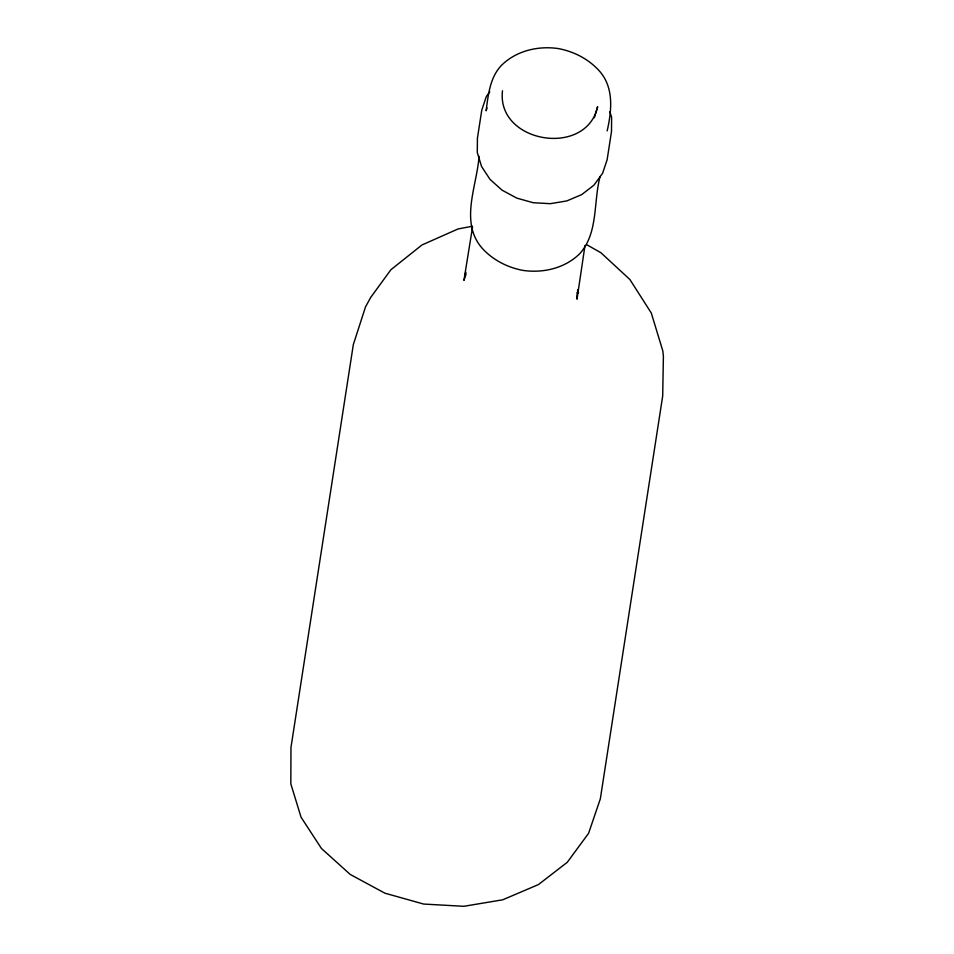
<?xml version="1.0" encoding="UTF-8"?>
<svg xmlns="http://www.w3.org/2000/svg" width="954" height="954" viewBox="0 0 954 954"><rect width="100%" height="100%" fill="white"/><g stroke="black" fill="none" stroke-linecap="round" stroke-linejoin="round"><path stroke-width="1.43" d="M502.484 90.821C496.366 143.076 586.4 157.935 597.633 106.633L594.33 117.771M577.075 292.294L577.015 299.21L584.993 245.44M479.039 156.396C476.94 186.34 459.172 222.485 482.474 248.577C493.123 260.144 507.445 267.406 522.792 270.376C542.933 273.345 564.541 268.396 579.436 254.014C598.587 233.17 593.233 202.01 600.102 176.514M472.552 226.992L463.93 280.416L466.136 273.87M607.161 130.889C611.8 110.557 614.221 87.005 598.838 70.393C588.177 58.826 573.855 51.564 558.507 48.594C538.378 45.625 516.77 50.574 501.864 64.955C489.855 77.167 488.305 94.684 486.111 110.771L487.053 107.969M464.765 274.108L465.981 272.367M489.796 91.775L486.337 96.521L481.782 110.056L477.417 138.235L477.286 152.509L481.579 166.533L490.01 179.364L502.007 190.132L516.746 198.098L533.214 202.725L550.315 203.679L566.855 200.912L581.725 194.604L593.913 185.195L602.57 173.318L607.126 159.783L611.49 131.604L611.621 117.342L609.904 111.725M472.468 226.229L458.075 228.96L421.978 244.963L390.89 269.743L370.808 297.278L365.513 306.878L353.326 344.609L290.97 747.471L290.827 783.83L301.035 817.173L321.45 848.488L350.237 874.448L384.903 893.182L423.659 904.058L463.859 906.3L502.77 899.789L538.473 884.549L567.296 862.273L588.594 833.295L600.328 798.868L662.696 396.017L663.4 356.379L662.803 350.869L651.284 313.007L629.879 279.498L600.853 252.679L586.71 244.725M577.528 289.933L578.47 292.997L577.599 290.171"/></g></svg>
